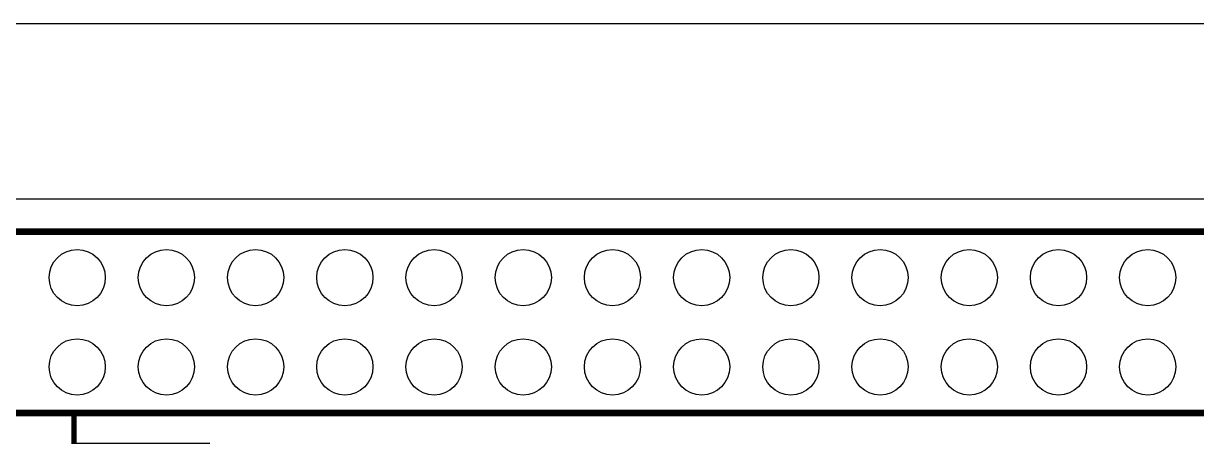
# Model space of a CAD drawing. Header units: millimetres. Extents: x 0 to 140, y 0 to 190.
# Drawn here: x 67.46 to 100.86, y 178.25 to 190 of the extents above; entities that cross this region are included whole.
import ezdxf

# ---------------------------------------------------------------- set-up
doc = ezdxf.new("R2010")
doc.units = ezdxf.units.MM
for name, color, linetype in [('BOARD_OUTLINE', 254, 'Continuous'), ('PARTS_TOP', 111, 'Continuous'), ('PINS_BOTTOM', 5, 'Continuous'), ('PINS_TOP', 1, 'Continuous'), ('SILK_TOP', 85, 'Continuous')]:
    doc.layers.add(name, color=color, linetype=linetype)

# ---------------------------------------------------------------- blocks, each defined once
blk = doc.blocks.new('raspberry-pi-3-b-mechanical-drawing')
at = {"layer": 'BOARD_OUTLINE'}
blk.add_lwpolyline([(3, 0), (82, 0, 0.414214), (85, 3), (85, 53, 0.414214), (82, 56), (3, 56, 0.414214), (0, 53), (0, 3, 0.414214)], format="xyb", close=True, dxfattribs=at)
at = {"layer": 'PARTS_TOP'}
blk.add_lwpolyline([(7.1, 50), (57.9, 50), (57.9, 55), (7.1, 55), (7.1, 50)], dxfattribs=at)
at = {"layer": 'PINS_BOTTOM'}
for centre in [(15.99, 53.77), (18.53, 53.77), (21.07, 53.77), (23.61, 53.77), (26.15, 53.77), (28.69, 53.77), (31.23, 53.77), (33.77, 53.77), (36.31, 53.77), (38.85, 53.77), (41.39, 53.77), (43.93, 53.77), (46.47, 53.77), (15.99, 51.23), (18.53, 51.23), (21.07, 51.23), (23.61, 51.23), (26.15, 51.23), (28.69, 51.23), (31.23, 51.23), (33.77, 51.23), (36.31, 51.23), (38.85, 51.23), (41.39, 51.23), (43.93, 51.23), (46.47, 51.23)]:
    blk.add_circle(centre, 0.8, dxfattribs=at)
at = {"layer": 'PINS_TOP'}
for centre in [(15.99, 53.77), (18.53, 53.77), (21.07, 53.77), (23.61, 53.77), (26.15, 53.77), (28.69, 53.77), (31.23, 53.77), (33.77, 53.77), (36.31, 53.77), (38.85, 53.77), (41.39, 53.77), (43.93, 53.77), (46.47, 53.77), (15.99, 51.23), (18.53, 51.23), (21.07, 51.23), (23.61, 51.23), (26.15, 51.23), (28.69, 51.23), (31.23, 51.23), (33.77, 51.23), (36.31, 51.23), (38.85, 51.23), (41.39, 51.23), (43.93, 51.23), (46.47, 51.23)]:
    blk.add_circle(centre, 0.8, dxfattribs=at)
at = {"layer": 'SILK_TOP'}
for points in [[(7, 55.1, 0.15, 0.15, 0), (7, 50.4, 0.15, 0.15, 0), (7.5, 49.9, 0.15, 0.15, 0), (58, 49.9, 0.15, 0.15, 0), (58, 55.1, 0.15, 0.15, 0), (7, 55.1, 0.15, 0.15, 0)], [(15.9, 49, 0.15, 0.15, 0), (19.7, 49, 0.15, 0.15, 0), (19.7, 47, 0.15, 0.15, 0), (15.9, 47, 0.15, 0.15, 0), (15.9, 49.9, 0.15, 0.15, 0)]]:
    blk.add_lwpolyline(points, format="xyseb", dxfattribs=at)

msp = doc.modelspace()

# ---------------------------------------------------------------- linework, layer by layer
msp.add_line((0, 190), (140, 190))

# ---------------------------------------------------------------- block references
msp.add_blockref('raspberry-pi-3-b-mechanical-drawing', (53, 129))

doc.saveas('drawing.dxf')
